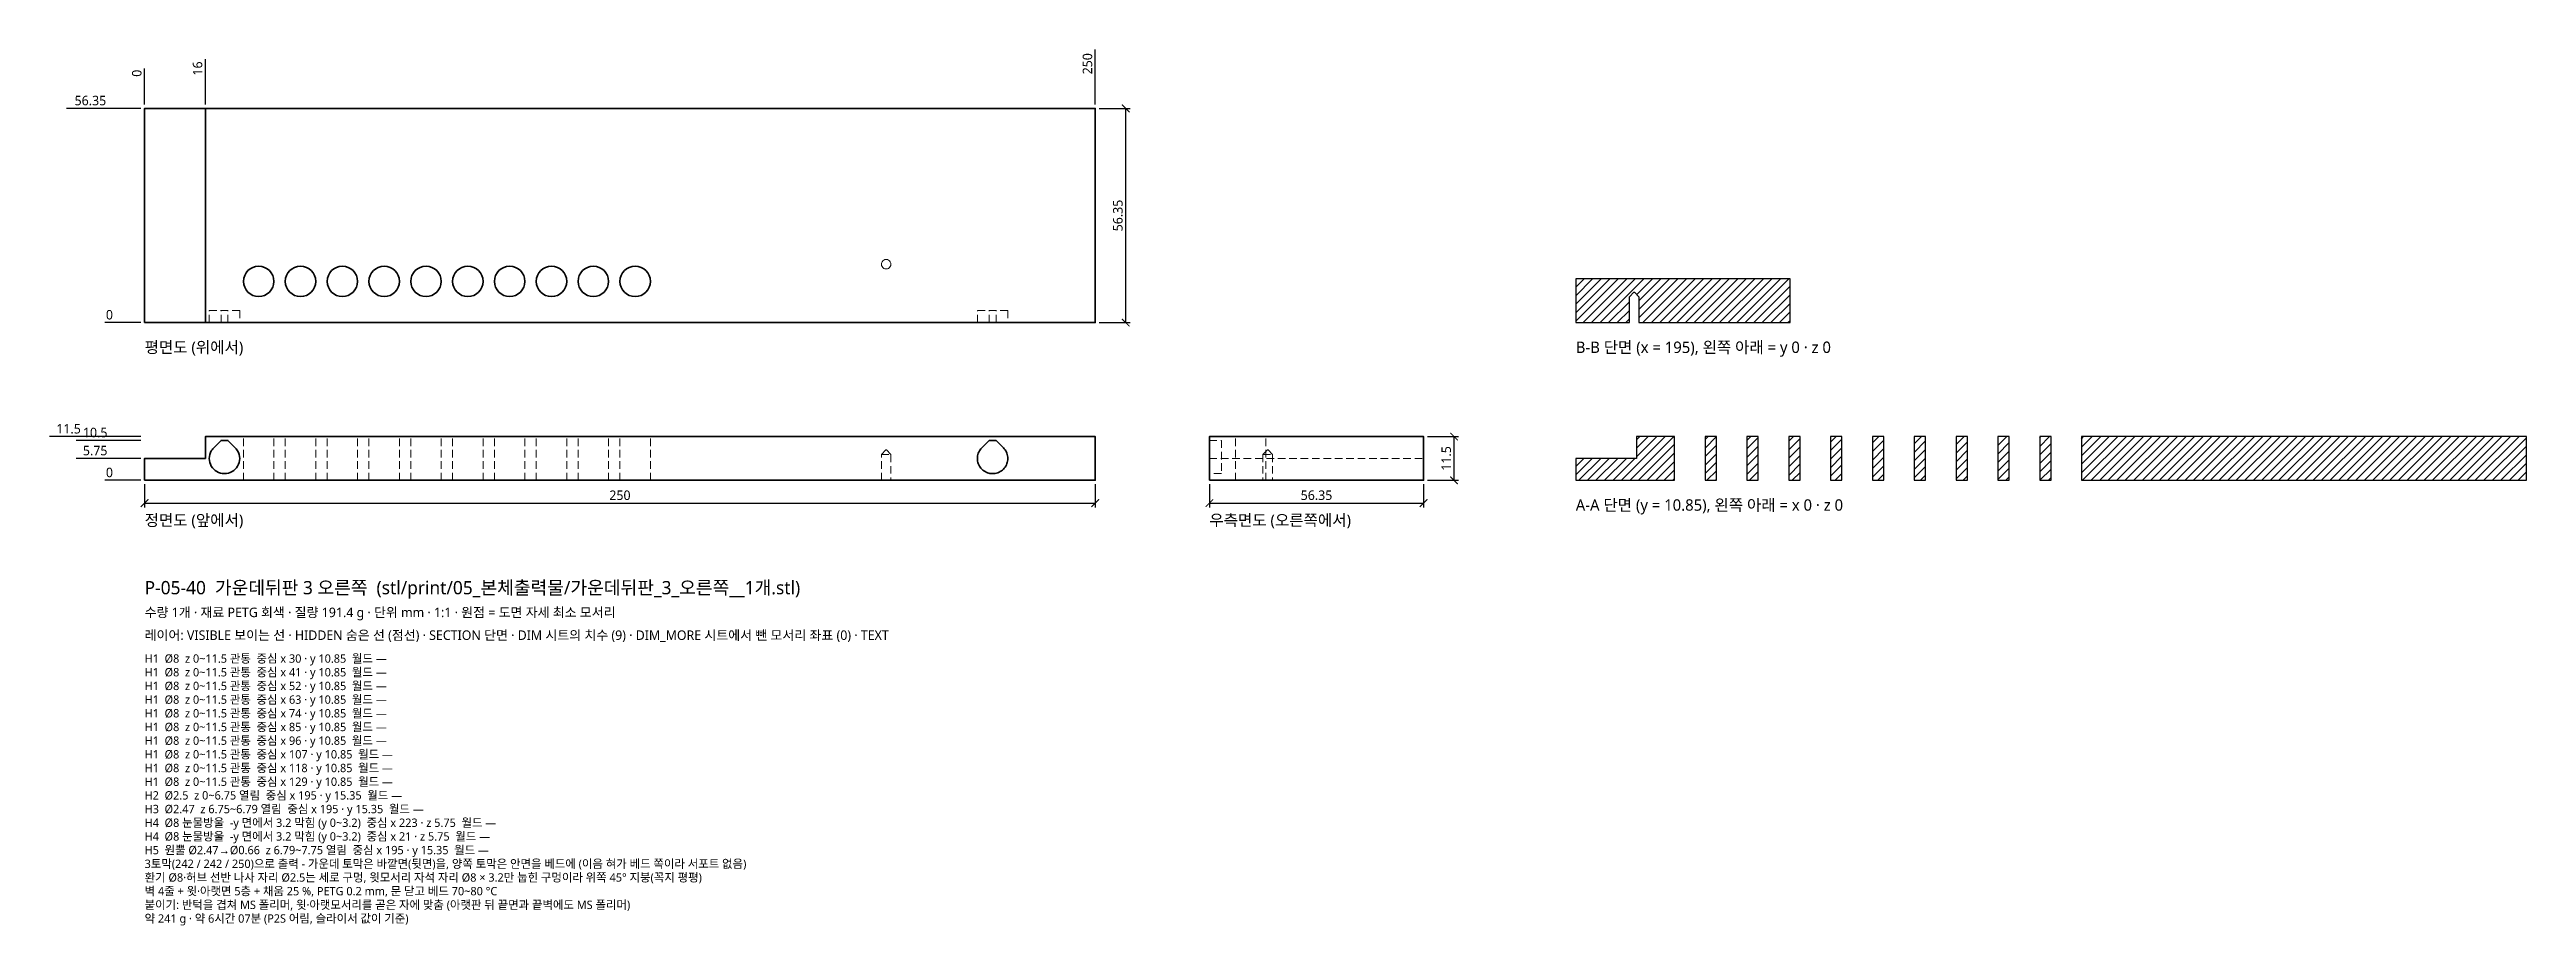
# Model space of a CAD drawing. Header units: millimetres. Extents: x -25 to 626, y -117 to 113.
import ezdxf

# ---------------------------------------------------------------- set-up
doc = ezdxf.new("R2010")
doc.units = ezdxf.units.MM
doc.linetypes.add('HIDDEN', pattern=[3, 2, -1])
for name, color, linetype, lineweight in [('DIM', 4, 'CONTINUOUS', 13), ('HIDDEN', 8, 'HIDDEN', 18), ('SECTION', 5, 'CONTINUOUS', 25), ('TEXT', 7, 'CONTINUOUS', 18), ('VISIBLE', 7, 'CONTINUOUS', 35)]:
    doc.layers.add(name, color=color, linetype=linetype, lineweight=lineweight)
doc.styles.add('KR', font='malgun.ttf')
doc.dimstyles.new('TOCCATA', dxfattribs={"dimtxt": 2.5, "dimasz": 2, "dimexe": 1.2, "dimexo": 1, "dimgap": 0.8, "dimtad": 1, "dimdsep": 46, "dimtxsty": 'KR', "dimblk": 'ARCHTICK', "dimcen": 2.5, "dimazin": 3, "dimtfac": 0.5, "dimtmove": 2, "dimatfit": 3})

# ---------------------------------------------------------------- blocks, each defined once
blk = doc.blocks.new('_ARCHTICK')
at = {"color": 0, "linetype": 'BYBLOCK', "const_width": 0.15}
blk.add_lwpolyline([(-0.5, -0.5), (0.5, 0.5)], dxfattribs=at)

msp = doc.modelspace()

# ---------------------------------------------------------------- hatches: boundary and pattern name
at = {"layer": 'SECTION'}
h = msp.add_hatch(dxfattribs=at)
h.set_pattern_fill('ANSI31', scale=0.5)
h.paths.add_polyline_path([(390.45, 48.25), (391.6, 49.5), (391.8, 49.5), (392.95, 48.25), (392.95, 41.5), (432.7, 41.5), (432.7, 53), (376.35, 53), (376.35, 41.5), (390.45, 41.5)])
h = msp.add_hatch(dxfattribs=at)
h.set_pattern_fill('ANSI31', scale=0.5)
h.paths.add_polyline_path([(402.35, 11.5), (392.35, 11.5), (392.35, 5.75), (376.35, 5.75), (376.35, 0), (402.35, 0)])
h.paths.add_polyline_path([(413.35, 11.5), (410.35, 11.5), (410.35, 0), (413.35, 0)])
h.paths.add_polyline_path([(424.35, 11.5), (421.35, 11.5), (421.35, 0), (424.35, 0)])
h.paths.add_polyline_path([(435.35, 11.5), (432.35, 11.5), (432.35, 0), (435.35, 0)])
h.paths.add_polyline_path([(446.35, 11.5), (443.35, 11.5), (443.35, 0), (446.35, 0)])
h.paths.add_polyline_path([(457.35, 11.5), (454.35, 11.5), (454.35, 0), (457.35, 0)])
h.paths.add_polyline_path([(468.35, 11.5), (465.35, 11.5), (465.35, 0), (468.35, 0)])
h.paths.add_polyline_path([(479.35, 11.5), (476.35, 11.5), (476.35, 0), (479.35, 0)])
h.paths.add_polyline_path([(490.35, 11.5), (487.35, 11.5), (487.35, 0), (490.35, 0)])
h.paths.add_polyline_path([(501.35, 11.5), (498.35, 11.5), (498.35, 0), (501.35, 0)])
h.paths.add_polyline_path([(626.35, 11.5), (509.35, 11.5), (509.35, 0), (626.35, 0)])

# ---------------------------------------------------------------- linework, layer by layer
at = {"layer": 'HIDDEN'}
for points in [[(193.75, 56.85), (193.793, 56.526), (193.917, 56.225), (194.116, 55.966), (194.375, 55.767), (194.676, 55.643), (195, 55.6), (195.324, 55.643), (195.625, 55.767), (195.884, 55.966), (196.083, 56.225), (196.207, 56.526), (196.25, 56.85), (196.207, 57.174), (196.083, 57.475), (195.884, 57.734), (195.625, 57.933), (195.324, 58.057), (195, 58.1), (194.676, 58.057), (194.375, 57.933), (194.116, 57.734), (193.917, 57.475), (193.793, 57.174), (193.75, 56.85)], [(17, 41.5), (17, 44.7), (25, 44.7), (25, 41.5)], [(20.093, 41.5), (20.093, 44.7)], [(21.907, 41.5), (21.907, 44.7)], [(219, 41.5), (219, 44.7), (227, 44.7), (227, 41.5)], [(222.093, 41.5), (222.093, 44.7)], [(223.907, 41.5), (223.907, 44.7)], [(26, 0), (26, 11.5)], [(34, 0), (34, 11.5)], [(37, 0), (37, 11.5)], [(45, 0), (45, 11.5)], [(48, 0), (48, 11.5)], [(56, 0), (56, 11.5)], [(59, 0), (59, 11.5)], [(67, 0), (67, 11.5)], [(70, 0), (70, 11.5)], [(78, 0), (78, 11.5)], [(81, 0), (81, 11.5)], [(89, 0), (89, 11.5)], [(92, 0), (92, 11.5)], [(100, 0), (100, 11.5)], [(103, 0), (103, 11.5)], [(111, 0), (111, 11.5)], [(114, 0), (114, 11.5)], [(122, 0), (122, 11.5)], [(125, 0), (125, 11.5)], [(133, 0), (133, 11.5)], [(193.75, 6.75), (194.9, 8), (195.1, 8), (196.25, 6.75)], [(193.75, 0), (193.75, 6.75)], [(193.75, 6.75), (196.25, 6.75)], [(196.25, 6.75), (196.25, 0)], [(280, 10.5), (283.2, 10.5), (283.2, 1.75), (280, 1.75)], [(286.85, 0), (286.85, 11.5)], [(294.1, 6.75), (295.25, 8), (295.45, 8), (296.6, 6.75)], [(294.1, 6.75), (296.6, 6.75), (296.6, 0)], [(294.1, 6.75), (294.1, 0)], [(294.85, 0), (294.85, 11.5)], [(280, 5.75), (336.35, 5.75)]]:
    msp.add_lwpolyline(points, dxfattribs=at)
msp.add_arc((195, 56.85), 0.1, -90, -90, dxfattribs=at)
at = {"layer": 'SECTION'}
for points in [[(390.45, 48.25), (391.6, 49.5), (391.8, 49.5), (392.95, 48.25), (392.95, 41.5), (432.7, 41.5), (432.7, 53), (376.35, 53), (376.35, 41.5), (390.45, 41.5)], [(402.35, 11.5), (392.35, 11.5), (392.35, 5.75), (376.35, 5.75), (376.35, 0), (402.35, 0)], [(413.35, 11.5), (410.35, 11.5), (410.35, 0), (413.35, 0)], [(424.35, 11.5), (421.35, 11.5), (421.35, 0), (424.35, 0)], [(435.35, 11.5), (432.35, 11.5), (432.35, 0), (435.35, 0)], [(446.35, 11.5), (443.35, 11.5), (443.35, 0), (446.35, 0)], [(457.35, 11.5), (454.35, 11.5), (454.35, 0), (457.35, 0)], [(468.35, 11.5), (465.35, 11.5), (465.35, 0), (468.35, 0)], [(479.35, 11.5), (476.35, 11.5), (476.35, 0), (479.35, 0)], [(490.35, 11.5), (487.35, 11.5), (487.35, 0), (490.35, 0)], [(501.35, 11.5), (498.35, 11.5), (498.35, 0), (501.35, 0)], [(626.35, 11.5), (509.35, 11.5), (509.35, 0), (626.35, 0)]]:
    msp.add_lwpolyline(points, close=True, dxfattribs=at)
at = {"layer": 'VISIBLE'}
for points in [[(0, 41.5), (0, 97.85), (250, 97.85), (250, 41.5), (0, 41.5)], [(16, 41.5), (16, 97.85)], [(0, 0), (0, 5.75), (16, 5.75), (16, 11.5), (250, 11.5), (250, 0), (0, 0)], [(17.536, 7.75), (17.723, 8.044), (17.936, 8.321), (18.172, 8.578), (20.093, 10.5), (21.907, 10.5), (23.828, 8.578), (24.064, 8.321), (24.277, 8.044), (24.464, 7.75)], [(222.093, 10.5), (223.907, 10.5), (225.828, 8.578), (226.064, 8.321), (226.277, 8.044), (226.464, 7.75), (226.625, 7.44), (226.759, 7.118), (226.864, 6.785), (226.939, 6.445), (226.985, 6.099), (227, 5.75), (226.985, 5.401), (226.939, 5.055), (226.864, 4.715), (226.759, 4.382), (226.625, 4.06), (226.464, 3.75), (226.277, 3.456), (226.064, 3.179), (225.828, 2.922), (225.571, 2.686), (225.294, 2.473), (225, 2.286), (224.69, 2.125), (224.368, 1.991), (224.035, 1.886), (223.695, 1.811), (223.349, 1.765), (223, 1.75), (222.651, 1.765), (222.305, 1.811), (221.965, 1.886), (221.632, 1.991), (221.31, 2.125), (221, 2.286), (220.706, 2.473), (220.429, 2.686), (220.172, 2.922), (219.936, 3.179), (219.723, 3.456), (219.536, 3.75), (219.375, 4.06), (219.241, 4.382), (219.136, 4.715), (219.061, 5.055), (219.015, 5.401), (219, 5.75), (219.015, 6.099), (219.061, 6.445), (219.136, 6.785), (219.241, 7.118), (219.375, 7.44), (219.536, 7.75), (219.723, 8.044), (219.936, 8.321), (220.172, 8.578), (222.093, 10.5)], [(280, 0), (280, 11.5), (336.35, 11.5), (336.35, 0), (280, 0)]]:
    msp.add_lwpolyline(points, dxfattribs=at)
for centre in [(30, 52.35), (41, 52.35), (52, 52.35), (63, 52.35), (74, 52.35), (85, 52.35), (96, 52.35), (107, 52.35), (118, 52.35), (129, 52.35)]:
    msp.add_circle(centre, 4, dxfattribs=at)
for start, end in [(150.000004, 179.999968), (-30.000026, 30.000026), (-179.999968, -150.000004), (-150.000005, -29.999995)]:
    msp.add_arc((21, 5.75), 4, start, end, dxfattribs=at)

# ---------------------------------------------------------------- texts
at = {"layer": 'TEXT', "style": 'KR'}
for s, height, p in [('평면도 (위에서)', 3, (0, 33.5)), ('B-B 단면 (x = 195), 왼쪽 아래 = y 0 · z 0', 3, (376.35, 33.5)), ('A-A 단면 (y = 10.85), 왼쪽 아래 = x 0 · z 0', 3, (376.35, -8)), ('정면도 (앞에서)', 3, (0, -12)), ('우측면도 (오른쪽에서)', 3, (280, -12)), ('P-05-40  가운데뒤판 3 오른쪽  (stl/print/05_본체출력물/가운데뒤판_3_오른쪽__1개.stl)', 3.5, (0, -30)), ('수량 1개 · 재료 PETG 회색 · 질량 191.4 g · 단위 mm · 1:1 · 원점 = 도면 자세 최소 모서리', 2.5, (0, -36)), ('레이어: VISIBLE 보이는 선 · HIDDEN 숨은 선 (점선) · SECTION 단면 · DIM 시트의 치수 (9) · DIM_MORE 시트에서 뺀 모서리 좌표 (0) · TEXT', 2.5, (0, -42)), ('H1  Ø8  z 0~11.5 관통  중심 x 30 · y 10.85  월드 —', 2.2, (0, -48)), ('H1  Ø8  z 0~11.5 관통  중심 x 41 · y 10.85  월드 —', 2.2, (0, -51.6)), ('H1  Ø8  z 0~11.5 관통  중심 x 52 · y 10.85  월드 —', 2.2, (0, -55.2)), ('H1  Ø8  z 0~11.5 관통  중심 x 63 · y 10.85  월드 —', 2.2, (0, -58.8)), ('H1  Ø8  z 0~11.5 관통  중심 x 74 · y 10.85  월드 —', 2.2, (0, -62.4)), ('H1  Ø8  z 0~11.5 관통  중심 x 85 · y 10.85  월드 —', 2.2, (0, -66)), ('H1  Ø8  z 0~11.5 관통  중심 x 96 · y 10.85  월드 —', 2.2, (0, -69.6)), ('H1  Ø8  z 0~11.5 관통  중심 x 107 · y 10.85  월드 —', 2.2, (0, -73.2)), ('H1  Ø8  z 0~11.5 관통  중심 x 118 · y 10.85  월드 —', 2.2, (0, -76.8)), ('H1  Ø8  z 0~11.5 관통  중심 x 129 · y 10.85  월드 —', 2.2, (0, -80.4)), ('H2  Ø2.5  z 0~6.75 열림  중심 x 195 · y 15.35  월드 —', 2.2, (0, -84)), ('H3  Ø2.47  z 6.75~6.79 열림  중심 x 195 · y 15.35  월드 —', 2.2, (0, -87.6)), ('H4  Ø8 눈물방울  -y 면에서 3.2 막힘 (y 0~3.2)  중심 x 223 · z 5.75  월드 —', 2.2, (0, -91.2)), ('H4  Ø8 눈물방울  -y 면에서 3.2 막힘 (y 0~3.2)  중심 x 21 · z 5.75  월드 —', 2.2, (0, -94.8)), ('H5  원뿔 Ø2.47→Ø0.66  z 6.79~7.75 열림  중심 x 195 · y 15.35  월드 —', 2.2, (0, -98.4)), ('3토막(242 / 242 / 250)으로 출력 - 가운데 토막은 바깥면(뒷면)을, 양쪽 토막은 안면을 베드에 (이음 혀가 베드 쪽이라 서포트 없음)', 2.2, (0, -102)), ('환기 Ø8·허브 선반 나사 자리 Ø2.5는 세로 구멍, 윗모서리 자석 자리 Ø8 × 3.2만 눕힌 구멍이라 위쪽 45° 지붕(꼭지 평평)', 2.2, (0, -105.6)), ('붙이기: 반턱을 겹쳐 MS 폴리머, 윗·아랫모서리를 곧은 자에 맞춤 (아랫판 뒤 끝면과 끝벽에도 MS 폴리머)', 2.2, (0, -112.8)), ('벽 4줄 + 윗·아랫면 5층 + 채움 25 %, PETG 0.2 mm, 문 닫고 베드 70~80 °C', 2.2, (0, -109.2)), ('약 241 g · 약 6시간 07분 (P2S 어림, 슬라이서 값이 기준)', 2.2, (0, -116.4))]:
    msp.add_text(s, height=height, dxfattribs=at).set_placement(p)

# ---------------------------------------------------------------- dimensions: what is measured, and where the dimension line sits
at = {"layer": 'DIM'}
for feature_location, offset, dtype, origin in [((250, 97.85), (0, 8), 1, (0, 41.5)), ((16, 97.85), (0, 8), 1, (0, 41.5)), ((0, 97.849998474), (0, 8), 1, (0, 41.5)), ((0, 97.85), (-8, 0), 0, (0, 41.5)), ((0, 41.5), (-8, 0), 0, (0, 41.5)), ((0, 11.5), (-15, 0), 0, (0, 0)), ((0, 10.5), (-8, 0), 0, (0, 0)), ((0, 5.75), (-8, 0), 0, (0, 0)), ((0, 0), (-8, 0), 0, (0, 0))]:
    msp.add_ordinate_dim(feature_location=feature_location, offset=offset, dtype=dtype, origin=origin, dimstyle='TOCCATA', dxfattribs=at).render()
for base, p1, p2 in [((258, 41.5), (250, 41.5), (250, 97.85)), ((344.35, 0), (336.35, 0), (336.35, 11.5))]:
    msp.add_linear_dim(base=base, p1=p1, p2=p2, angle=90, dimstyle='TOCCATA', dxfattribs=at).render()
for base, p1, p2 in [((0, -6), (0, 0), (250, 0)), ((280, -6), (280, 0), (336.35, 0))]:
    msp.add_linear_dim(base=base, p1=p1, p2=p2, dimstyle='TOCCATA', dxfattribs=at).render()

doc.saveas('drawing.dxf')
